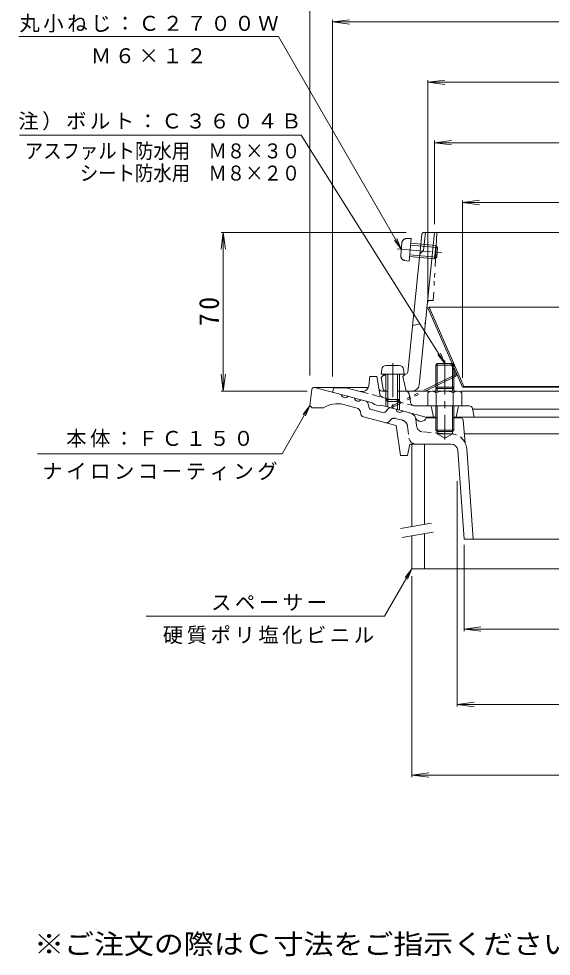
# Model space of a CAD drawing. Units: millimetres, scale not verified. Extents: x -293 to 223, y -346 to 388.
# Drawn here: x -293.4 to -58.6, y -272.4 to 141.2 of the extents above; entities that cross this region are included whole.
import ezdxf
from ezdxf.enums import TextEntityAlignment as Align

# ---------------------------------------------------------------- set-up
doc = ezdxf.new("R2010")
doc.units = ezdxf.units.MM
doc.header["$LTSCALE"] = 3
for name, pattern in [('CHAIN1', [8, 5, -1, 1, -1]), ('DASHED1', [1.8, 1.2, -0.6]), ('DOUBLE_CHAIN1', [8.8, 5, -1, 0.6, -0.6, 0.6, -1])]:
    doc.linetypes.add(name, pattern=pattern)
for name, color, linetype, lineweight in [('0-0_通り芯', 3, 'Continuous', 9), ('0-1_ピット', 2, 'Continuous', 9), ('0-2_本体（蓋）', 6, 'Continuous', 5), ('0-3_受枠', 4, 'Continuous', 9), ('0-4_寸法', 7, 'Continuous', 9), ('0-5_文字', 7, 'Continuous', 9), ('0-6', 2, 'Continuous', 9), ('0-A', 4, 'Continuous', 9)]:
    doc.layers.add(name, color=color, linetype=linetype, lineweight=lineweight)
doc.layers.add('F-5_F-5ﾚｲﾔ', color=2, linetype='Continuous')
doc.styles.add('ＭＳ ゴシック', font='')
doc.styles.get('ＭＳ ゴシック').set_extended_font_data('MS Gothic')

msp = doc.modelspace()

# ---------------------------------------------------------------- linework, layer by layer
at = {"layer": '0-0_通り芯'}
for p, q in [((-164.151, -22.288), (-165.042, -29.412)), ((-163.159, -21.412), (-139.534, -21.412)), ((-163.042, -21.412), (-151.186, -24.588)), ((-148.288, -25.365), (-145.39, -26.141)), ((-140.192, -27.534), (-142.493, -26.918)), ((-139.471, -28.3), (-139.108, -30.072)), ((-164.042, -30.412), (-165.042, -29.412)), ((-164.042, -30.412), (-159.042, -30.412)), ((-144.212, -30.598), (-150.183, -28.998)), ((-142.532, -33.296), (-142.77, -32.129)), ((-138.027, -31.22), (-133.056, -32.552)), ((-130.346, -30.745), (-131.546, -32.098)), ((-127.038, -31.059), (-129.339, -30.442)), ((-120.574, -32.791), (-124.14, -31.835)), ((-127.042, -38.305), (-141.45, -34.444)), ((-116.042, -36.412), (-116.146, -36.412)), ((-108.865, -34.912), (-113.75, -34.912)), ((-98.455, -34.912), (-102.218, -34.912)), ((-97.459, -35.822), (-96.542, -45.972)), ((-127.042, -38.305), (-125.042, -51.412)), ((-108.865, -41.912), (-108.865, -40.912)), ((-102.218, -40.912), (-102.218, -41.912)), ((-108.865, -41.912), (-102.218, -41.912)), ((-108.865, -41.912), (-105.542, -43.831)), ((-102.218, -41.912), (-105.542, -43.831)), ((27.783, -41.971), (-96.903, -41.971)), ((-121.042, -46.412), (-122.042, -51.412)), ((-102.835, -46.412), (-121.042, -46.412)), ((-99.843, -49.198), (-97.042, -88.412)), ((-95.884, -48.472), (-93.032, -88.412)), ((-125.042, -51.412), (-122.042, -51.412)), ((-97.042, -88.412), (21.958, -88.412))]:
    msp.add_line(p, q, dxfattribs=at)
at = {"layer": '0-0_通り芯', "linetype": 'DASHED1'}
for p, q in [((-130.193, -36.602), (-129.403, -35.711)), ((-124.216, -35.956), (-127.389, -35.106)), ((-117.988, -38.463), (-118.373, -35.323)), ((-122.015, -38.488), (-121.365, -43.777)), ((-115.219, -41.09), (-102.378, -41.988))]:
    msp.add_line(p, q, dxfattribs=at)
at = {"layer": '0-0_通り芯'}
for centre, radius, start, end in [((-163.159, -22.412), 1, 90, 172.87567), ((-149.575, -24.373), 1.625, 187.61929, 322.3797), ((-153.03, -39.624), 11, 74.99968, 123.12976), ((-143.78, -25.926), 1.625, 187.62059, 322.37891), ((-140.451, -28.5), 1, 11.56642, 75.00078), ((-144.73, -32.53), 2, 11.56621, 75.0005), ((-137.639, -29.771), 1.5, 191.5649, 254.99991), ((-132.668, -31.103), 1.5, 254.99991, 318.43558), ((-129.597, -31.408), 1, 75.00023, 138.43498), ((-125.427, -30.843), 1.625, 187.62059, 322.38074), ((-121.351, -35.689), 3, 18.84808, 74.99991), ((-141.062, -32.995), 1.5, 191.56628, 255.00128), ((-116.146, -33.912), 2.5, 198.84785, 270), ((-116.042, -33.912), 2.5, 270, 336.42221), ((-98.455, -35.912), 1, 5.16824, 90), ((-102.835, -49.412), 3, 4.0856, 90), ((-102.867, -48.971), 7, 4.0856, 25.37045)]:
    msp.add_arc(centre, radius, start, end, dxfattribs=at)
at = {"layer": '0-0_通り芯', "linetype": 'DASHED1'}
for centre, radius, start, end in [((-131.316, -35.607), 1.5, 255.00128, 318.43651), ((-127.907, -37.038), 2, 74.99976, 138.43507), ((-124.992, -38.854), 3, 7.00008, 75.0006), ((-121.351, -35.689), 3, 7.00043, 18.84808), ((-115.01, -38.097), 3, 187.00008, 266.00018), ((-118.388, -43.412), 3, 186.99973, 270), ((-102.867, -48.971), 7, 25.37045, 85.99998)]:
    msp.add_arc(centre, radius, start, end, dxfattribs=at)
at = {"layer": '0-1_ピット', "color": 4}
for p, q in [((-109.542, -23.055), (-109.542, -11.588)), ((-108.865, -23.055), (-108.865, -10.912)), ((-102.218, -23.055), (-102.218, -10.912)), ((-101.542, -23.055), (-101.542, -11.588)), ((-113.042, -23.777), (-113.042, -29.555)), ((-111.165, -23.055), (-99.918, -23.055)), ((-109.289, -23.777), (-109.289, -29.555)), ((-101.794, -23.777), (-101.794, -29.555)), ((-98.042, -23.777), (-98.042, -29.555)), ((-109.542, -29.555), (-109.542, -40.235)), ((-108.865, -29.555), (-108.865, -40.912)), ((-102.218, -29.555), (-102.218, -40.912)), ((-101.542, -29.555), (-101.542, -40.235))]:
    msp.add_line(p, q, dxfattribs=at)
at = {"layer": '0-1_ピット', "color": 4, "linetype": 'CHAIN1'}
msp.add_line((-105.542, -9.556), (-105.542, -44.412), dxfattribs=at)
at = {"layer": '0-1_ピット'}
for p, q in [((-139.092, -20.698), (-138.542, -16.555)), ((-135.542, -16.555), (-138.542, -16.555)), ((-134.668, -21.802), (-135.542, -16.555)), ((-155.042, -23.555), (-154.542, -21.555)), ((-137.542, -28.244), (-155.042, -23.555)), ((-148.983, -21.555), (-154.542, -21.555)), ((-142.842, -23.201), (-148.983, -21.555)), ((-133.188, -23.055), (-130.672, -23.055)), ((-126.412, -23.055), (-122.817, -23.055)), ((-121.336, -24.313), (-120.75, -27.901)), ((-137.542, -28.244), (-136.542, -29.03)), ((-131.542, -26.75), (-131.542, -29.852)), ((-130.672, -27.62), (-130.672, -30.085)), ((-126.412, -27.619), (-126.412, -31.227)), ((-125.542, -26.75), (-125.542, -31.46)), ((-134.542, -29.566), (-136.542, -29.03)), ((-133.542, -29.316), (-134.542, -29.566)), ((-113.989, -34.555), (-133.542, -29.316)), ((-94.771, -29.555), (-119.126, -29.555)), ((-111.381, -30.359), (-110.542, -34.555)), ((-99.703, -30.359), (-100.542, -34.555)), ((-93.301, -30.761), (-92.542, -34.555)), ((-93.242, -31.055), (38.445, -31.055)), ((-109.542, -34.555), (-113.989, -34.555)), ((-101.542, -34.555), (38.905, -34.555))]:
    msp.add_line(p, q, dxfattribs=at)
at = {"layer": '0-1_ピット', "linetype": 'DASHED1'}
for p, q in [((-142.842, -23.201), (-119.126, -29.555)), ((-134.253, -24.289), (-134.668, -21.802))]:
    msp.add_line(p, q, dxfattribs=at)
at = {"layer": '0-1_ピット', "color": 4}
for points in [[(-101.542, -11.588), (-109.542, -11.588), (-108.865, -10.912), (-102.218, -10.912)], [(-101.542, -40.235), (-109.542, -40.235), (-108.865, -40.912), (-102.218, -40.912)]]:
    msp.add_lwpolyline(points, close=True, dxfattribs=at)
at = {"layer": '0-1_ピット', "color": 4, "linetype": 'DOUBLE_CHAIN1'}
msp.add_lwpolyline([(-101.542, -21.941), (-109.542, -21.941), (-108.865, -21.265), (-102.218, -21.265)], close=True, dxfattribs=at)
at = {"layer": '0-1_ピット'}
for centre, radius, start, end in [((-142.066, -20.303), 3, 254.99991, 352.43501), ((-133.188, -21.555), 1.5, 189.45952, 270), ((-122.817, -24.555), 1.5, 9.27983, 90), ((-118.776, -27.579), 2, 189.27843, 254.99948), ((-112.361, -30.555), 1, 11.30974, 90), ((-98.722, -30.555), 1, 90, 168.69026), ((-94.771, -31.055), 1.5, 11.31021, 90)]:
    msp.add_arc(centre, radius, start, end, dxfattribs=at)
at = {"layer": '0-1_ピット', "linetype": 'DASHED1'}
msp.add_arc((-132.28, -23.96), 2, 189.45839, 254.99998, dxfattribs=at)
at = {"layer": '0-1_ピット', "color": 4}
for centre, radius, start, end in [((-111.165, -25.855), 2.8, 47.92557, 132.07463), ((-105.542, -33.145), 10.089, 68.19786, 111.80214), ((-99.918, -25.855), 2.8, 47.92572, 132.07428)]:
    msp.add_arc(centre, radius, start, end, dxfattribs=at)
at = {"layer": '0-2_本体（蓋）'}
for p, q in [((-115.662, 46.046), (-121.852, -14.69)), ((-116.901, -20.36), (-110.042, 46.945)), ((-114.878, 38.945), (-114.063, 46.945)), ((-114.667, 46.945), (39.583, 46.945)), ((-114.878, 38.945), (-116.538, 37.445)), ((-133.542, -17.055), (-132.542, -16.011)), ((-132.542, -16.011), (-131.542, -15.967)), ((-125.538, -15.706), (-122.803, -15.588)), ((-124.042, -16.642), (-123.042, -15.598)), ((-132.681, -22.22), (-133.542, -17.055)), ((-124.042, -16.642), (-122.542, -23.055)), ((-112.386, -23.055), (-122.644, -23.055)), ((47.56, -23.055), (-98.47, -23.055))]:
    msp.add_line(p, q, dxfattribs=at)
at = {"layer": '0-2_本体（蓋）', "linetype": 'DOUBLE_CHAIN1'}
for p in [(-109.042, 46.945), (-112.196, 16.945)]:
    msp.add_line(p, (-110.614, 16.945), dxfattribs=at)
at = {"layer": '0-2_本体（蓋）', "linetype": 'DASHED1'}
msp.add_line((-119.749, 5.945), (-114.118, 6.945), dxfattribs=at)
at = {"layer": '0-2_本体（蓋）'}
for centre, radius, start, end in [((-114.667, 45.945), 1, 90, 174.18137), ((-122.846, -14.588), 1, 272.48912, 354.18127), ((-119.885, -20.055), 3, 270, 354.18134), ((-131.695, -22.055), 1, 189.46068, 270)]:
    msp.add_arc(centre, radius, start, end, dxfattribs=at)
at = {"layer": '0-2_本体（蓋）', "linetype": 'DOUBLE_CHAIN1'}
msp.add_arc((-112.196, 15.945), 1, 90, 174.18137, dxfattribs=at)
at = {"layer": '0-3_受枠'}
for p, q in [((-120.042, -46.412), (-120.042, -82.84)), ((-114.542, -46.412), (-114.542, -81.87)), ((-114.542, -85.932), (-114.542, -101.412)), ((-120.042, -86.902), (-120.042, -101.412)), ((-120.042, -101.412), (44.958, -101.412))]:
    msp.add_line(p, q, dxfattribs=at)
at = {"layer": '0-3_受枠', "color": 7}
for p, q in [((-125.155, -83.742), (-111.368, -81.311)), ((-124.461, -87.681), (-110.674, -85.25))]:
    msp.add_line(p, q, dxfattribs=at)
at = {"layer": '0-4_寸法'}
for p, q in [((-165.042, 165.13), (-165.042, -16.142)), ((-155.042, 139.827), (-147.606, 140.806)), ((-155.042, 140.727), (-155.042, -16.612)), ((-155.042, 139.827), (79.958, 139.827)), ((-155.042, 139.827), (-147.606, 138.848)), ((-113.042, 113.175), (-105.606, 114.154)), ((-113.042, 114.075), (-113.042, 18.744)), ((-113.042, 113.175), (37.958, 113.175)), ((-113.042, 113.175), (-105.606, 112.196)), ((-110.042, 86.541), (-102.606, 87.52)), ((-110.042, 87.441), (-110.042, 50.605)), ((-110.042, 86.541), (34.958, 86.541)), ((-110.042, 86.541), (-102.606, 85.562)), ((-97.692, 60.146), (-90.256, 61.125)), ((-97.692, 61.046), (-97.692, -17.263)), ((-97.692, 60.146), (22.608, 60.146)), ((-97.692, 60.146), (-90.256, 59.167)), ((-203.226, 46.945), (-204.205, 39.509)), ((-204.126, 46.945), (-122.541, 46.945)), ((-203.226, -23.055), (-203.226, 46.945)), ((-203.226, 46.945), (-202.247, 39.509)), ((-203.226, -23.055), (-204.205, -15.619)), ((-203.226, -23.055), (-202.247, -15.619)), ((-204.126, -23.055), (-166.206, -23.055)), ((-100.042, -162.244), (-100.042, -62.795)), ((-97.042, -128.96), (-97.042, -90.827)), ((-120.042, -193.36), (-120.042, -104.661)), ((-97.042, -128.06), (-89.606, -127.081)), ((-97.042, -128.06), (21.958, -128.06)), ((-97.042, -128.06), (-89.606, -129.039)), ((-100.042, -161.344), (-92.606, -160.365)), ((-100.042, -161.344), (24.958, -161.344)), ((-100.042, -161.344), (-92.606, -162.323)), ((-120.042, -192.46), (-112.606, -191.481)), ((-120.042, -192.46), (44.958, -192.46)), ((-120.042, -192.46), (-112.606, -193.439))]:
    msp.add_line(p, q, dxfattribs=at)
at = {"layer": '0-5_文字'}
for p, q in [((-178.885, 133.371), (-293.44, 133.371)), ((-124.739, 39.587), (-178.885, 133.371)), ((-168.896, 89.806), (-293.064, 89.806)), ((-105.542, -10.912), (-168.896, 89.806)), ((-124.739, 39.587), (-127.783, 43.554)), ((-124.739, 39.587), (-126.653, 44.207)), ((-105.542, -10.912), (-108.586, -6.945)), ((-105.542, -10.912), (-107.455, -6.292)), ((-165.042, -29.412), (-177.333, -50.701)), ((-165.042, -29.412), (-168.086, -33.379)), ((-165.042, -29.412), (-166.955, -34.031)), ((-177.333, -50.701), (-285.241, -50.701)), ((-120.042, -101.412), (-132.166, -122.412)), ((-120.042, -101.412), (-123.086, -105.379)), ((-120.042, -101.412), (-121.955, -106.031)), ((-132.166, -122.412), (-237.258, -122.412))]:
    msp.add_line(p, q, dxfattribs=at)
at = {"layer": '0-6'}
for p, q in [((-112.492, 13.945), (-113.042, 13.704)), ((-113.042, 13.704), (-97.692, -21.296)), ((-112.492, 13.945), (-97.142, -21.055)), ((37.409, 13.945), (-112.492, 13.945)), ((-97.142, -21.055), (-97.692, -21.296))]:
    msp.add_line(p, q, dxfattribs=at)
at = {"layer": '0-6', "linetype": 'DOUBLE_CHAIN1'}
for p, q in [((-102.778, -11.193), (-102.229, -10.952)), ((-101, -15.247), (-102.778, -11.193)), ((-101.284, -16.026), (-129.058, -29.758))]:
    msp.add_line(p, q, dxfattribs=at)
at = {"layer": '0-6'}
for points in [[(37.409, 13.945), (22.059, -21.055), (22.608, -21.296), (-97.692, -21.296)], [(22.059, -21.055), (17.419, -21.055), (-97.142, -21.055)]]:
    msp.add_lwpolyline(points, dxfattribs=at)
at = {"layer": '0-6', "linetype": 'DOUBLE_CHAIN1'}
msp.add_lwpolyline([(-101.018, -16.563), (-128.792, -30.296), (-129.058, -29.758)], dxfattribs=at)
for radius in [0.6, 1.2]:
    msp.add_arc((-101.55, -15.488), radius, 296.30949, 23.6795, dxfattribs=at)
at = {"layer": '0-A', "linetype": 'DOUBLE_CHAIN1'}
for p, q in [((-124.995, 36.773), (-124.484, 42.402)), ((-122.485, 44.221), (-120.403, 44.214)), ((-121.307, 34.255), (-120.403, 44.214)), ((-120.584, 42.222), (-109.499, 41.215)), ((-126.557, 39.752), (-105.92, 37.878)), ((-120.662, 41.356), (-108.712, 40.27)), ((-110.042, 35.24), (-109.499, 41.215)), ((-108.712, 40.27), (-109.499, 41.215)), ((-109.097, 36.028), (-108.712, 40.27)), ((-123.357, 34.623), (-121.307, 34.255)), ((-121.126, 36.247), (-110.042, 35.24)), ((-121.048, 37.113), (-109.097, 36.028)), ((-109.097, 36.028), (-110.042, 35.24))]:
    msp.add_line(p, q, dxfattribs=at)
at = {"layer": '0-A'}
for p, q in [((-131.368, -11.72), (-125.716, -11.72)), ((-133.36, -13.545), (-133.542, -15.62)), ((-133.542, -15.62), (-123.542, -15.62)), ((-131.542, -15.62), (-131.542, -26.75)), ((-130.672, -15.62), (-130.672, -27.62)), ((-126.412, -15.62), (-126.412, -27.62)), ((-125.542, -15.62), (-125.542, -26.75)), ((-123.723, -13.545), (-123.542, -15.62)), ((-130.672, -27.62), (-131.542, -26.75)), ((-131.542, -26.75), (-125.542, -26.75)), ((-130.672, -27.62), (-126.412, -27.62)), ((-126.412, -27.62), (-125.542, -26.75))]:
    msp.add_line(p, q, dxfattribs=at)
at = {"layer": '0-A', "linetype": 'CHAIN1'}
msp.add_line((-128.542, -10.761), (-128.542, -30.616), dxfattribs=at)
at = {"layer": '0-A', "linetype": 'DOUBLE_CHAIN1'}
for centre, start, end in [((-122.492, 42.221), 89.811, 174.81099), ((-123.003, 36.592), 174.81099, 259.81097)]:
    msp.add_arc(centre, 2, start, end, dxfattribs=at)
at = {"layer": '0-A'}
for centre, start, end in [((-131.368, -13.72), 90, 174.99998), ((-125.716, -13.72), 5.00002, 90)]:
    msp.add_arc(centre, 2, start, end, dxfattribs=at)

# ---------------------------------------------------------------- texts
at = {"layer": '0-4_寸法', "color": 2, "insert": (-205.026, 5.57), "char_height": 8.798, "attachment_point": 7, "rotation": 90, "style": 'ＭＳ ゴシック'}
msp.add_mtext('\\T1.27;\\W0.95;70', dxfattribs=at)
at = {"layer": '0-5_文字', "color": 6, "style": 'ＭＳ ゴシック', "width": 0.9}
for s, p in [('アスファルト防水用\u3000Ｍ８×３０', (-290.777, 77.626)), ('シート防水用\u3000Ｍ８×２０', (-266.488, 67.838))]:
    msp.add_text(s, height=6.598, dxfattribs=at).set_placement(p, align=Align.BOTTOM_LEFT)
at = {"layer": '0-5_文字', "char_height": 6.598, "attachment_point": 7, "style": 'ＭＳ ゴシック'}
for s, insert in [('\\T1.17;丸小ねじ：Ｃ２７００Ｗ', (-293.163, 135.149)), ('\\T1.17;Ｍ６×１２', (-261.663, 121.486)), ('\\T1.17;注）ボルト：Ｃ３６０４Ｂ', (-293.64, 91.938)), ('\\T1.17;本体：ＦＣ１５０', (-272.537, -47.955)), ('\\T1.17;ナイロンコーティング', (-283.037, -62.411)), ('\\T1.17;スペーサー', (-208.632, -120.013)), ('\\T1.17;硬質ポリ塩化ビニル', (-229.926, -134.717))]:
    msp.add_mtext(s, dxfattribs=dict(at, insert=insert))
at = {"layer": 'F-5_F-5ﾚｲﾔ', "style": 'ＭＳ ゴシック', "width": 1.1}
msp.add_text('※ご注文の際はＣ寸法をご指示ください。', height=8.798, dxfattribs=at).set_placement((-286.667, -274.069), align=Align.BOTTOM_LEFT)

doc.saveas('drawing.dxf')
